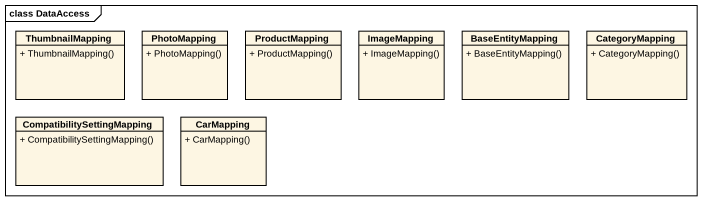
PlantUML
@startuml
mainframe class DataAccess
hide circle
hide empty members
skinparam classAttributeIconSize 0
class ThumbnailMapping {
  + ThumbnailMapping()
}
class PhotoMapping {
  + PhotoMapping()
}
class ProductMapping {
  + ProductMapping()
}
class ImageMapping {
  + ImageMapping()
}
class BaseEntityMapping {
  + BaseEntityMapping()
}
class CategoryMapping {
  + CategoryMapping()
}
class CompatibilitySettingMapping {
  + CompatibilitySettingMapping()
}
class CarMapping {
  + CarMapping()
}
@enduml
